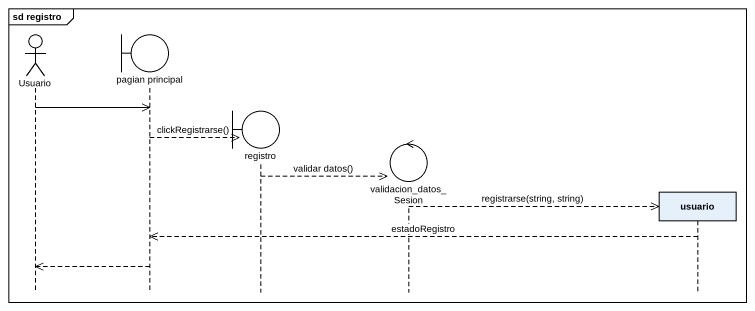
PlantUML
@startuml
mainframe sd registro
hide footbox
actor Usuario
boundary "pagian principal" as pagian_principal
boundary registro
control validacion_datos_Sesion
participant usuario

Usuario ->> pagian_principal
pagian_principal -->> registro ** : clickRegistrarse()
registro -->> validacion_datos_Sesion ** : validar datos()
validacion_datos_Sesion -->> usuario ** : registrarse(string, string)
usuario -->> pagian_principal : estadoRegistro
pagian_principal -->> Usuario
@enduml
